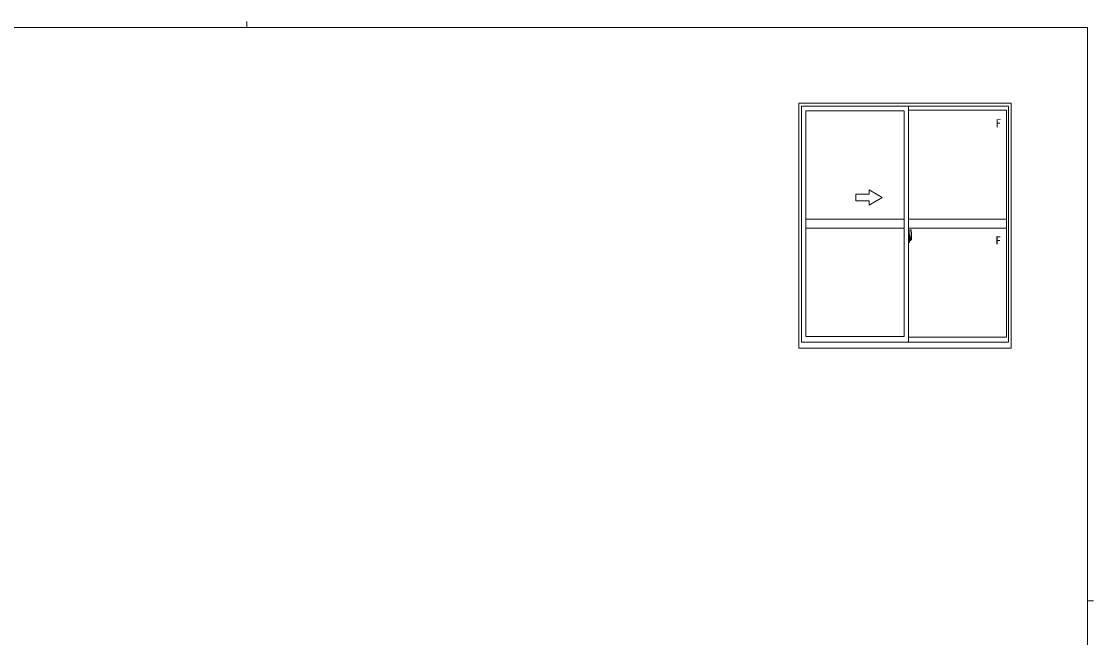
# Model space of a CAD drawing. Units: millimetres on the paper. Extents: x -420 to 373, y -297 to 267.
# Drawn here: x -135.9 to 355.1, y -14.9 to 267.2 of the extents above; entities that cross this region are included whole.
import ezdxf
from ezdxf.enums import TextEntityAlignment as Align

# ---------------------------------------------------------------- set-up
doc = ezdxf.new("R2010")
doc.units = ezdxf.units.MM
doc.linetypes.add('CHAIN2', pattern=[12, 9, -1, 1, -1])
doc.layers.add('0-1_YKK_ZWAK', color=7, linetype='Continuous', lineweight=9)
doc.layers.add('0-5_YKK_A1', color=4, linetype='Continuous', lineweight=9)
doc.styles.add('ＭＳ ゴシック', font='')
doc.styles.get('ＭＳ ゴシック').set_extended_font_data('MS Gothic')

msp = doc.modelspace()

# ---------------------------------------------------------------- linework, layer by layer
at = {"layer": '0-1_YKK_ZWAK'}
for p, q in [((-32.686, 267.2), (-32.686, 264.4)), ((352.3, 264.4), (-417.7, 264.4)), ((352.3, 264.4), (352.3, -260.6)), ((352.3, 1.9), (355.1, 1.9))]:
    msp.add_line(p, q, dxfattribs=at)
at = {"layer": '0-5_YKK_A1'}
for p, q in [((220.104, 117.644), (220.104, 229.844)), ((220.104, 229.844), (317.404, 229.844)), ((221.354, 120.394), (221.354, 228.344)), ((221.354, 228.344), (316.154, 228.344)), ((223.304, 122.894), (223.304, 226.294)), ((223.304, 226.294), (268.304, 226.294)), ((268.304, 122.894), (268.304, 226.294)), ((270.304, 120.394), (270.304, 228.344)), ((270.304, 226.594), (315.304, 226.594)), ((315.304, 226.594), (315.304, 122.593)), ((316.154, 228.344), (316.154, 120.394)), ((317.404, 229.844), (317.404, 117.644)), ((258.304, 186.594), (252.304, 190.058)), ((252.304, 188.094), (252.304, 190.058)), ((258.304, 186.594), (252.304, 183.129)), ((252.304, 183.129), (252.304, 185.094)), ((268.304, 176.593), (223.304, 176.593)), ((268.304, 172.594), (223.304, 172.594)), ((270.304, 176.593), (315.304, 176.593)), ((270.304, 172.594), (315.304, 172.594)), ((270.729, 169.504), (270.304, 169.518)), ((270.304, 169.518), (270.304, 166.019)), ((270.304, 167.906), (270.319, 167.906)), ((270.304, 167.581), (270.319, 167.581)), ((270.319, 168.128), (270.319, 167.059)), ((270.319, 168.128), (270.319, 168.122)), ((270.334, 168.142), (270.795, 168.126)), ((270.795, 167.061), (270.334, 167.045)), ((270.354, 167.169), (270.354, 167.111)), ((270.379, 167.194), (270.729, 167.194)), ((270.729, 167.086), (270.379, 167.086)), ((270.439, 168.259), (270.439, 168.189)), ((270.464, 168.284), (270.624, 168.284)), ((270.624, 168.164), (270.464, 168.164)), ((270.649, 168.259), (270.649, 168.189)), ((270.729, 169.504), (270.729, 168.518)), ((270.729, 169.474), (270.729, 168.518)), ((270.754, 169.474), (270.729, 169.474)), ((270.729, 168.518), (270.855, 168.514)), ((270.729, 168.518), (270.854, 168.518)), ((270.729, 167.019), (270.855, 167.023)), ((270.729, 166.063), (270.729, 167.019)), ((270.729, 167.019), (270.854, 167.019)), ((270.754, 169.499), (270.754, 168.544)), ((270.754, 169.499), (270.829, 169.499)), ((270.754, 168.544), (270.879, 168.544)), ((270.754, 167.169), (270.754, 167.111)), ((270.754, 166.039), (270.754, 166.994)), ((270.754, 166.994), (270.879, 166.994)), ((270.819, 168.102), (270.819, 167.085)), ((270.831, 168.103), (270.831, 167.434)), ((270.854, 168.518), (270.854, 168.544)), ((270.854, 167.019), (270.854, 166.994)), ((270.879, 169.449), (270.879, 168.544)), ((270.879, 168.176), (270.879, 168.489)), ((270.98, 168.342), (270.879, 168.344)), ((270.879, 167.048), (270.879, 167.361)), ((270.879, 167.194), (270.98, 167.195)), ((270.879, 166.089), (270.879, 166.994)), ((270.909, 167.741), (271.079, 167.741)), ((271.004, 171.743), (271.004, 168.484)), ((271.004, 168.523), (271.004, 167.964)), ((271.004, 168.484), (271.019, 168.484)), ((271.004, 167.964), (271.004, 168.317)), ((271.004, 168.026), (271.004, 168.261)), ((271.004, 168.068), (271.079, 168.068)), ((271.004, 167.22), (271.004, 167.741)), ((271.004, 167.741), (271.004, 166.943)), ((271.019, 168.484), (271.019, 168.186)), ((271.019, 168.186), (271.194, 168.186)), ((271.464, 171.753), (271.03, 171.768)), ((271.079, 168.359), (271.079, 168.409)), ((271.079, 168.186), (271.079, 167.964)), ((271.079, 167.741), (271.079, 166.943)), ((271.079, 167.741), (271.079, 167.741)), ((271.179, 167.741), (271.079, 167.741)), ((271.079, 167.667), (271.079, 167.741)), ((271.179, 167.667), (271.079, 167.667)), ((271.079, 167.621), (271.079, 167.667)), ((271.179, 167.621), (271.079, 167.621)), ((271.079, 167.427), (271.079, 167.621)), ((271.079, 167.597), (271.079, 167.327)), ((271.179, 167.427), (271.079, 167.427)), ((271.079, 167.373), (271.079, 167.427)), ((271.179, 167.373), (271.079, 167.373)), ((271.079, 167.368), (271.079, 167.373)), ((271.079, 167.368), (271.079, 167.238)), ((271.079, 167.327), (271.092, 167.327)), ((271.079, 167.238), (271.079, 167.225)), ((271.079, 167.225), (271.079, 167.174)), ((271.117, 168.636), (271.504, 168.636)), ((271.479, 168.563), (271.117, 168.563)), ((271.414, 167.133), (271.126, 167.133)), ((271.179, 167.741), (271.179, 167.939)), ((271.179, 167.855), (271.194, 167.855)), ((271.179, 167.741), (271.179, 167.741)), ((271.179, 167.667), (271.179, 167.741)), ((271.179, 167.621), (271.179, 167.667)), ((271.179, 167.427), (271.179, 167.621)), ((271.179, 167.373), (271.179, 167.427)), ((271.179, 167.368), (271.179, 167.373)), ((271.414, 167.279), (271.179, 167.279)), ((271.194, 168.186), (271.194, 167.368)), ((271.194, 167.403), (271.234, 167.403)), ((271.234, 167.403), (271.234, 167.368)), ((271.234, 167.396), (271.449, 167.396)), ((271.414, 167.327), (271.449, 167.327)), ((271.414, 167.149), (271.414, 167.279)), ((271.414, 167.133), (271.414, 167.149)), ((271.449, 167.396), (271.449, 167.224)), ((271.656, 167.231), (271.449, 167.224)), ((271.479, 167.584), (271.479, 168.563)), ((271.503, 167.526), (271.504, 167.573)), ((271.504, 167.576), (271.504, 168.636)), ((271.504, 167.573), (271.504, 167.576)), ((271.504, 167.537), (271.504, 167.573)), ((271.704, 169.499), (271.704, 167.281)), ((270.754, 166.063), (270.729, 166.063)), ((270.754, 166.039), (270.829, 166.039)), ((271.279, 166.905), (271.117, 166.905)), ((271.117, 166.83), (271.304, 166.83)), ((271.304, 166.88), (271.304, 166.83)), ((268.304, 122.894), (223.304, 122.894)), ((316.154, 120.394), (221.354, 120.394)), ((315.304, 122.593), (270.304, 122.593)), ((317.404, 117.644), (220.104, 117.644))]:
    msp.add_line(p, q, dxfattribs=at)
at = {"layer": '0-5_YKK_A1', "linetype": 'CHAIN2'}
msp.add_line((271.876, 167.594), (270.14, 167.594), dxfattribs=at)
at = {"layer": '0-5_YKK_A1'}
for points in [[(252.304, 188.094), (246.304, 188.094), (246.304, 185.094), (252.304, 185.094)], [(270.729, 167.019), (270.729, 166.033), (270.304, 166.019)], [(270.319, 168.128), (270.321, 168.136), (270.327, 168.141), (270.335, 168.142)], [(270.335, 167.045), (270.327, 167.046), (270.321, 167.052), (270.319, 167.059)], [(270.818, 168.111), (270.819, 168.106), (270.819, 168.102)], [(270.819, 167.085), (270.819, 167.081), (270.818, 167.076)], [(270.831, 168.103), (270.832, 168.103), (270.84, 168.105), (270.85, 168.11), (270.862, 168.122), (270.875, 168.149), (270.879, 168.176)], [(270.879, 167.361), (270.879, 167.37), (270.872, 167.398), (270.865, 167.411), (270.855, 167.423), (270.847, 167.429), (270.837, 167.434), (270.831, 167.434)], [(271.079, 167.964), (270.909, 167.964), (270.909, 167.766)], [(271.079, 167.766), (270.909, 167.766), (270.909, 167.741)], [(271.079, 168.526), (271.079, 168.186), (271.079, 167.964)], [(271.079, 167.964), (271.129, 167.961), (271.166, 167.952), (271.179, 167.939)], [(271.079, 167.766), (271.129, 167.763), (271.166, 167.754), (271.179, 167.741)], [(271.414, 167.279), (271.414, 167.368), (271.179, 167.368), (271.079, 167.368)], [(271.083, 167.158), (271.08, 167.166), (271.079, 167.174)], [(271.083, 167.158), (271.086, 167.152), (271.09, 167.146), (271.101, 167.138), (271.116, 167.134), (271.134, 167.133), (271.144, 167.135), (271.156, 167.138), (271.179, 167.149), (271.179, 167.149)], [(271.304, 166.83), (271.326, 166.861), (271.337, 166.877)]]:
    msp.add_lwpolyline(points, dxfattribs=at)
for centre, radius, start, end in [((270.379, 167.169), 0.025, 90, 180), ((270.379, 167.111), 0.025, 180, 270), ((270.464, 168.259), 0.025, 90, 180), ((270.464, 168.189), 0.025, 180, 270), ((270.624, 168.259), 0.025, 0, 90), ((270.624, 168.189), 0.025, 270, 0), ((270.729, 167.169), 0.025, 0, 90), ((270.729, 167.111), 0.025, 270, 0), ((270.794, 168.101), 0.0254, 22.09753, 91.00793), ((270.794, 167.086), 0.0256, 269.33273, 337.56177), ((270.829, 169.449), 0.05, 0, 90), ((270.854, 168.489), 0.025, 0, 88), ((270.854, 167.048), 0.025, 271.99998, 0), ((270.979, 168.317), 0.025, 0, 88.99998), ((270.979, 167.22), 0.025, 270.99997, 0), ((271.029, 171.743), 0.025, 88, 180), ((271.117, 168.523), 0.113, 90, 180), ((271.117, 166.943), 0.113, 180, 270), ((271.117, 168.526), 0.0375, 90, 180), ((271.174, 167.374), 0.095, 183.2594, 273.08768), ((271.117, 166.943), 0.0375, 180, 270), ((270.594, 167.457), 0.88, 321.17381, 347.94702), ((270.556, 167.437), 0.933, 323.36708, 346.8425), ((270.197, 167.516), 1.307, 330.76877, 347.14854), ((270.594, 167.457), 0.88, 347.94702, 350.0179), ((270.008, 167.543), 1.472, 350.6691, 1.57924), ((271.462, 171.702), 0.05, 9.79346, 88), ((270.556, 167.437), 0.933, 346.8425, 351.37085), ((270.197, 167.516), 1.307, 347.14854, 0.46379), ((270.028, 167.574), 1.476, 349.18681, 0.08105), ((271.479, 168.588), 0.025, 270, 0), ((258.455, 169.457), 13.25, 0.17856, 9.79346), ((271.654, 167.281), 0.05, 272, 0), ((270.829, 166.089), 0.05, 270, 0), ((271.279, 166.88), 0.025, 0, 90)]:
    msp.add_arc(centre, radius, start, end, dxfattribs=at)

# ---------------------------------------------------------------- texts
at = {"layer": '0-5_YKK_A1', "color": 3, "style": 'ＭＳ ゴシック'}
for p in [(310.271, 217.675), (310.149, 163.978)]:
    msp.add_text('F', height=3.666, dxfattribs=at).set_placement(p, align=Align.BOTTOM_LEFT)

doc.saveas('drawing.dxf')
